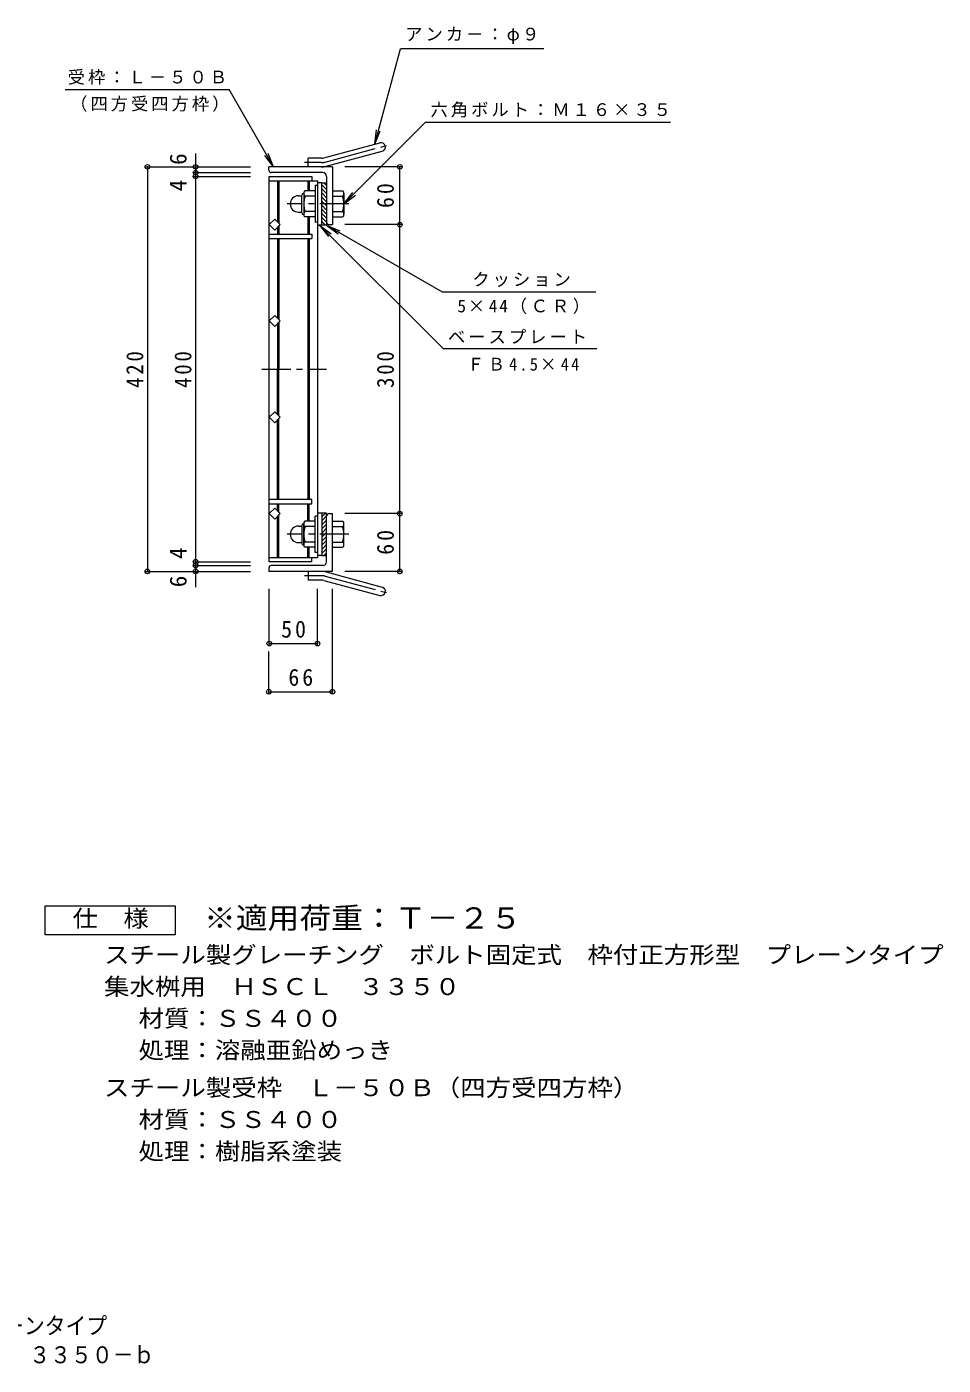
# Model space of a CAD drawing. Units: millimetres at full size, sheet at 1:6. Extents: x -828 to 1068, y -823 to 697.
# Drawn here: x 117 to 1068, y -823 to 566 of the extents above; entities that cross this region are included whole.
import ezdxf
from ezdxf.enums import TextEntityAlignment as Align

# ---------------------------------------------------------------- set-up
doc = ezdxf.new("R2010")
doc.units = ezdxf.units.MM
doc.header["$LTSCALE"] = 6
doc.header["$PDMODE"] = 32
doc.header["$PDSIZE"] = 4.8
doc.linetypes.add('CHAIN1', pattern=[8, 5, -1, 1, -1])
doc.linetypes.add('CHAIN2', pattern=[12, 9, -1, 1, -1])
for name, color, linetype, lineweight in [('E-1', 2, 'Continuous', 9), ('E-2', 3, 'Continuous', 9), ('E-4', 7, 'Continuous', 9), ('E-5', 7, 'Continuous', 9), ('F-F_F-Fﾚｲﾔ', 2, 'Continuous', 9)]:
    doc.layers.add(name, color=color, linetype=linetype, lineweight=lineweight)
doc.layers.add('F-5_F-5ﾚｲﾔ', color=3, linetype='Continuous')
doc.styles.add('ＭＳ ゴシック', font='')
doc.styles.get('ＭＳ ゴシック').set_extended_font_data('MS Gothic')

msp = doc.modelspace()

# ---------------------------------------------------------------- linework, layer by layer
at = {"layer": 'E-1'}
for p, q in [((425.36, 430.251), (483.551, 445.843)), ((427.69, 421.558), (485.88, 437.15)), ((368.216, 417.445), (368.216, 420.945)), ((434.216, 420.945), (368.216, 420.945)), ((409.216, 420.945), (409.216, 429.945)), ((423.031, 429.945), (409.216, 429.945)), ((434.216, 420.945), (434.216, 360.945)), ((424.216, 414.945), (370.716, 414.945)), ((423.216, 404.445), (428.216, 404.445)), ((423.216, 360.445), (423.216, 404.445)), ((428.216, 401.607), (425.379, 404.445)), ((428.216, 410.945), (428.216, 360.445)), ((398.906, 390.945), (402.416, 390.945)), ((402.416, 373.245), (402.416, 391.645)), ((404.216, 393.445), (404.416, 393.445)), ((404.416, 393.195), (404.416, 371.695)), ((416.416, 395.945), (405.454, 395.945)), ((416.416, 390.445), (405.454, 390.445)), ((416.416, 401.445), (416.416, 363.445)), ((418.716, 401.445), (416.416, 401.445)), ((428.216, 397.365), (423.216, 402.365)), ((428.216, 393.122), (423.216, 398.122)), ((428.216, 388.88), (423.216, 393.879)), ((428.216, 384.637), (423.216, 389.637)), ((434.216, 395.945), (445.177, 395.945)), ((434.216, 390.445), (445.177, 390.445)), ((446.416, 393.445), (446.216, 393.445)), ((446.216, 393.195), (446.216, 371.695)), ((428.216, 380.394), (423.216, 385.394)), ((428.216, 376.152), (423.216, 381.152)), ((428.216, 371.909), (423.216, 376.909)), ((398.916, 373.945), (402.416, 373.945)), ((404.216, 371.445), (404.416, 371.445)), ((416.416, 374.445), (405.454, 374.445)), ((416.416, 368.945), (405.454, 368.945)), ((418.716, 363.445), (416.416, 363.445)), ((428.216, 367.666), (423.216, 372.666)), ((428.216, 363.424), (423.216, 368.424)), ((426.952, 360.445), (423.216, 364.181)), ((434.216, 374.445), (445.177, 374.445)), ((434.216, 368.945), (445.177, 368.945)), ((446.416, 371.445), (446.216, 371.445)), ((428.216, 360.445), (423.216, 360.445)), ((430.716, 360.945), (434.216, 360.945)), ((416.416, 20.446), (416.416, 58.446)), ((418.716, 58.446), (416.416, 58.446)), ((423.216, 61.446), (423.216, 17.446)), ((426.952, 61.446), (423.216, 57.71)), ((428.216, 61.446), (423.216, 61.446)), ((428.216, 58.467), (423.216, 53.467)), ((428.216, 10.946), (428.216, 61.446)), ((430.716, 60.946), (434.216, 60.946)), ((434.216, 0.946), (434.216, 60.946)), ((398.916, 47.946), (402.416, 47.946)), ((402.416, 48.646), (402.416, 30.246)), ((404.216, 50.446), (404.416, 50.446)), ((404.416, 28.696), (404.416, 50.196)), ((416.416, 52.946), (405.454, 52.946)), ((416.416, 47.446), (405.454, 47.446)), ((428.216, 54.224), (423.216, 49.224)), ((428.216, 49.982), (423.216, 44.982)), ((428.216, 45.739), (423.216, 40.739)), ((434.216, 52.946), (445.177, 52.946)), ((434.216, 47.446), (445.177, 47.446)), ((446.416, 50.446), (446.216, 50.446)), ((446.216, 28.696), (446.216, 50.196)), ((398.906, 30.946), (402.416, 30.946)), ((404.216, 28.446), (404.416, 28.446)), ((416.416, 31.446), (405.454, 31.446)), ((428.216, 41.497), (423.216, 36.497)), ((428.216, 37.254), (423.216, 32.254)), ((428.216, 33.011), (423.216, 28.011)), ((428.216, 28.769), (423.216, 23.769)), ((434.216, 31.446), (445.177, 31.446)), ((446.416, 28.446), (446.216, 28.446)), ((416.416, 25.946), (405.454, 25.946)), ((418.716, 20.446), (416.416, 20.446)), ((428.216, 24.526), (423.216, 19.526)), ((423.216, 17.446), (428.216, 17.446)), ((428.216, 20.283), (425.379, 17.446)), ((434.216, 25.946), (445.177, 25.946)), ((368.216, 4.446), (368.216, 0.946)), ((434.216, 0.946), (368.216, 0.946)), ((424.216, 6.946), (370.716, 6.946)), ((409.216, 0.946), (409.216, -8.054)), ((427.69, 0.333), (485.88, -15.259)), ((423.031, -8.054), (409.216, -8.054)), ((425.36, -8.36), (483.551, -23.953))]:
    msp.add_line(p, q, dxfattribs=at)
at = {"layer": 'E-1', "linetype": 'CHAIN2'}
for p, q in [((426.525, 425.905), (491.691, 443.366)), ((423.031, 425.445), (405.411, 425.445)), ((423.031, -3.554), (405.411, -3.554)), ((426.525, -4.014), (491.691, -21.475))]:
    msp.add_line(p, q, dxfattribs=at)
at = {"layer": 'E-1', "linetype": 'CHAIN1'}
for p, q in [((451.333, 382.445), (387.114, 382.445)), ((451.333, 39.446), (387.114, 39.446))]:
    msp.add_line(p, q, dxfattribs=at)
at = {"layer": 'E-1'}
for centre, radius, start, end in [((484.716, 441.497), 4.5, 285.00014, 104.99991), ((370.716, 417.445), 2.5, 180, 270), ((423.031, 438.945), 9, 270, 285.00002), ((423.031, 438.945), 18, 270, 285), ((424.216, 410.945), 4, 0, 90), ((398.906, 382.455), 8.49, 90, 180), ((404.216, 391.645), 1.8, 90, 180), ((408.576, 393.195), 4.16, 138.61835, 221.37988), ((428.416, 382.445), 24, 160.52881, 199.47119), ((422.216, 382.445), 24, 340.52881, 19.47119), ((442.056, 393.195), 4.16, 318.62012, 41.38165), ((398.916, 382.445), 8.5, 180, 270), ((404.216, 373.245), 1.8, 180, 270), ((408.576, 371.695), 4.16, 138.62012, 221.38165), ((430.716, 363.445), 2.5, 180, 270), ((442.056, 371.695), 4.16, 318.61835, 41.37988), ((430.716, 58.446), 2.5, 90, 180), ((398.916, 39.446), 8.5, 90, 180), ((404.216, 48.646), 1.8, 90, 180), ((408.576, 50.196), 4.16, 138.61835, 221.37988), ((428.416, 39.446), 24, 160.52881, 199.47119), ((422.216, 39.446), 24, 340.52881, 19.47119), ((442.056, 50.196), 4.16, 318.62012, 41.38165), ((398.906, 39.436), 8.49, 180, 270), ((404.216, 30.246), 1.8, 180, 270), ((408.576, 28.696), 4.16, 138.62012, 221.38165), ((442.056, 28.696), 4.16, 318.61835, 41.37988), ((370.716, 4.446), 2.5, 90, 180), ((423.031, -17.054), 18, 75, 90), ((424.216, 10.946), 4, 270, 0), ((423.031, -17.054), 9, 74.99998, 90), ((484.716, -19.606), 4.5, 255.00009, 74.99986)]:
    msp.add_arc(centre, radius, start, end, dxfattribs=at)
at = {"layer": 'E-1', "linetype": 'CHAIN2'}
for centre, start, end in [((423.031, 438.945), 270, 284.99995), ((423.031, -17.054), 75.00005, 90)]:
    msp.add_arc(centre, 13.5, start, end, dxfattribs=at)
at = {"layer": 'E-2'}
for p, q in [((368.716, 410.945), (412.716, 410.945)), ((368.716, 10.944), (368.716, 410.945)), ((368.716, 406.445), (418.716, 406.445)), ((377.216, 406.445), (377.216, 363.758)), ((378.716, 406.445), (378.716, 362.258)), ((408.716, 406.445), (408.716, 395.945)), ((410.216, 406.445), (410.216, 395.945)), ((412.716, 410.945), (412.716, 406.445)), ((418.716, 406.445), (418.716, 15.444)), ((423.216, 404.445), (418.716, 404.445)), ((423.216, 360.444), (423.216, 404.445)), ((408.716, 368.944), (408.716, 350.945)), ((410.216, 368.944), (410.216, 350.945)), ((368.716, 350.945), (412.716, 350.945)), ((377.216, 358.131), (377.216, 350.945)), ((378.716, 359.631), (378.716, 350.945)), ((412.716, 350.945), (412.716, 346.445)), ((423.216, 360.444), (418.716, 360.444)), ((368.716, 346.445), (412.716, 346.445)), ((377.216, 346.445), (377.216, 263.758)), ((378.716, 346.445), (378.716, 262.258)), ((408.716, 346.445), (408.716, 75.444)), ((410.216, 346.445), (410.216, 75.444)), ((377.216, 258.131), (377.216, 210.945)), ((378.716, 259.631), (378.716, 210.945)), ((377.216, 163.76), (377.216, 210.945)), ((378.716, 162.26), (378.716, 210.945)), ((377.216, 75.446), (377.216, 158.133)), ((378.716, 75.446), (378.716, 159.633)), ((412.716, 75.444), (368.716, 75.444)), ((368.716, 70.944), (412.716, 70.944)), ((377.216, 63.76), (377.216, 70.946)), ((378.716, 62.26), (378.716, 70.946)), ((408.716, 52.944), (408.716, 70.944)), ((410.216, 52.944), (410.216, 70.944)), ((412.716, 70.944), (412.716, 75.444)), ((377.216, 15.446), (377.216, 58.133)), ((378.716, 15.446), (378.716, 59.633)), ((423.216, 61.444), (418.716, 61.444)), ((423.216, 61.444), (423.216, 17.444)), ((368.716, 15.444), (418.716, 15.444)), ((408.716, 15.444), (408.716, 25.944)), ((410.216, 15.444), (410.216, 25.944)), ((412.716, 10.944), (412.716, 15.444)), ((423.216, 17.444), (418.716, 17.444)), ((412.716, 10.944), (368.716, 10.944))]:
    msp.add_line(p, q, dxfattribs=at)
at = {"layer": 'E-2', "linetype": 'CHAIN1'}
msp.add_line((361.11, 210.945), (428.219, 210.945), dxfattribs=at)
at = {"layer": 'E-2'}
for points in [[(368.716, 360.945), (374.373, 366.601), (380.029, 360.945), (374.373, 355.288)], [(368.716, 260.945), (374.373, 266.601), (380.029, 260.945), (374.373, 255.288)], [(368.716, 160.946), (374.373, 155.289), (380.029, 160.946), (374.373, 166.603)], [(368.716, 60.946), (374.373, 55.289), (380.029, 60.946), (374.373, 66.603)]]:
    msp.add_lwpolyline(points, close=True, dxfattribs=at)
at = {"layer": 'E-4'}
for p, q in [((292.216, 434.984), (292.216, 414.945)), ((240.416, 420.945), (349.216, 420.945)), ((242.216, 420.945), (242.216, 0.944)), ((506.016, 420.945), (447.216, 420.945)), ((504.216, 360.945), (504.216, 420.945)), ((290.416, 414.945), (349.216, 414.945)), ((290.416, 410.945), (349.216, 410.945)), ((292.216, 414.945), (292.216, 410.945)), ((292.216, 410.945), (292.216, 10.944)), ((506.016, 360.945), (447.216, 360.945)), ((504.216, 60.944), (504.216, 360.945)), ((506.016, 60.944), (447.216, 60.944)), ((504.216, 0.944), (504.216, 60.944)), ((240.416, 0.944), (349.216, 0.944)), ((290.416, 10.944), (349.216, 10.944)), ((290.416, 6.944), (349.216, 6.944)), ((292.216, 10.944), (292.216, 6.944)), ((292.216, 6.944), (292.216, -15.523)), ((506.016, 0.944), (447.216, 0.944)), ((368.716, -75.856), (368.716, -17.056)), ((418.716, -75.856), (418.716, -17.056)), ((434.216, -125.856), (434.216, -17.056)), ((368.216, -125.856), (368.216, -82.366)), ((368.716, -74.056), (418.716, -74.056)), ((368.216, -124.056), (434.216, -124.056))]:
    msp.add_line(p, q, dxfattribs=at)
for p in [(242.216, 420.945), (292.216, 420.945), (292.216, 414.945), (504.216, 420.945), (292.216, 410.945), (504.216, 360.945), (504.216, 60.944), (242.216, 0.944), (292.216, 10.944), (292.216, 6.944), (292.216, 0.944), (504.216, 0.944), (368.716, -74.056), (418.716, -74.056), (368.216, -124.056), (434.216, -124.056)]:
    msp.add_point(p, dxfattribs=at)
at = {"layer": 'E-5'}
for p, q in [((478.164, 444.4), (504.755, 543.638)), ((653.755, 543.638), (504.755, 543.638)), ((156.921, 501.129), (326.921, 501.129)), ((373.216, 420.945), (326.921, 501.129)), ((478.164, 444.4), (480.122, 459.272)), ((478.164, 444.4), (483.904, 458.258)), ((373.216, 420.945), (364.084, 432.845)), ((373.216, 420.945), (367.475, 434.803)), ((446.216, 382.445), (455.347, 394.345)), ((446.216, 382.445), (458.116, 391.576)), ((420.966, 360.444), (430.097, 348.544)), ((420.966, 360.444), (432.866, 351.313)), ((420.966, 360.444), (549.162, 232.248)), ((428.217, 360.444), (440.117, 351.312)), ((428.217, 360.444), (442.075, 354.704)), ((549.162, 232.248), (708.662, 232.248))]:
    msp.add_line(p, q, dxfattribs=at)
for points in [[(446.216, 382.445), (531.007, 467.236), (785.007, 467.236)], [(428.217, 360.444), (548.191, 291.176), (707.691, 291.176)]]:
    msp.add_lwpolyline(points, dxfattribs=at)
at = {"layer": 'F-F_F-Fﾚｲﾔ'}
for p, q in [((135.943, -346.444), (270.943, -346.444)), ((135.943, -376.445), (135.943, -346.444)), ((270.943, -346.444), (270.943, -376.445)), ((270.943, -376.445), (135.943, -376.445))]:
    msp.add_line(p, q, dxfattribs=at)

# ---------------------------------------------------------------- texts
at = {"layer": 'E-4', "color": 2, "style": 'ＭＳ ゴシック'}
for s, p in [('6', (288.096, 422.984)), ('4', (288.096, 395.523)), ('4', (288.096, 13.867)), ('6', (288.096, -15.523))]:
    msp.add_text(s, height=17.6, rotation=90, dxfattribs=at).set_placement(p, align=Align.BOTTOM_LEFT)
at = {"layer": 'E-4', "color": 2, "char_height": 17.6, "attachment_point": 7, "rotation": 90, "style": 'ＭＳ ゴシック'}
for s, insert in [('\\T1.27;\\W0.95;60', (498.216, 378.195)), ('\\T1.27;\\W0.9;420', (238.096, 191.444)), ('\\T1.27;\\W0.9;400', (288.096, 191.444)), ('\\T1.27;\\W0.9;300', (498.216, 191.444)), ('\\T1.27;\\W0.95;60', (498.216, 18.194))]:
    msp.add_mtext(s, dxfattribs=dict(at, insert=insert))
at = {"layer": 'E-4', "color": 2, "char_height": 17.6, "attachment_point": 7, "style": 'ＭＳ ゴシック'}
for s, insert in [('\\T1.27;\\W0.95;50', (380.966, -68.056)), ('\\T1.27;\\W0.95;66', (388.466, -118.056))]:
    msp.add_mtext(s, dxfattribs=dict(at, insert=insert))
at = {"layer": 'E-5', "char_height": 13.2, "attachment_point": 7, "style": 'ＭＳ ゴシック'}
for s, insert in [('\\T1.17;アンカ－：φ９', (509.755, 548.638)), ('\\T1.17;受枠：Ｌ－５０Ｂ', (159.421, 506.129)), ('\\T1.17;（四方受四方枠）', (161.921, 478.129)), ('\\T1.17;六角ボルト：Ｍ１６×３５', (536.007, 472.236)), ('\\T1.17;クッション', (579.441, 296.176)), ('\\T1.21;5×44（ＣＲ）', (563.941, 268.176)), ('\\T1.17;ベースプレート', (554.162, 237.248)), ('\\T1.26;\\W0.95;ＦＢ4.5×44', (574.412, 209.248))]:
    msp.add_mtext(s, dxfattribs=dict(at, insert=insert))
at = {"layer": 'F-5_F-5ﾚｲﾔ', "style": 'ＭＳ ゴシック', "width": 1.1}
msp.add_text('※適用荷重：Ｔ－２５', height=21.99, dxfattribs=at).set_placement((300.943, -376.445), align=Align.BOTTOM_LEFT)
at = {"layer": 'F-F_F-Fﾚｲﾔ', "style": 'ＭＳ ゴシック'}
for s, width, p in [('仕\u3000様', 1.1, (164.443, -373.444)), ('スチール製グレーチング\u3000ボルト固定式\u3000枠付正方形型\u3000プレーンタイプ', 1.1, (197.197, -411.196)), ('集水桝用\u3000ＨＳＣＬ\u3000３３５０', 1.1, (197.197, -444.196)), ('材質：ＳＳ４００', 1.1, (233.024, -477.196)), ('処理：溶融亜鉛めっき', 1.1, (233.024, -510.196)), ('スチール製受枠\u3000Ｌ－５０Ｂ（四方受四方枠）', 1.1, (197.197, -549.196)), ('材質：ＳＳ４００', 1.1, (233.024, -582.196)), ('処理：樹脂系塗装', 1.1, (233.024, -615.196)), ('スチール製グレーチング\u3000ボルト固定式\u3000枠付正方形型\u3000プレーンタイプ', 0.9, (-512.598, -796.274)), ('集水桝用\u3000クッション付\u3000ＨＳＣＬ\u3000３３５０－ｂ', 0.9, (-247.575, -826.488))]:
    msp.add_text(s, height=17.6, dxfattribs=dict(at, width=width)).set_placement(p, align=Align.BOTTOM_LEFT)

doc.saveas('drawing.dxf')
